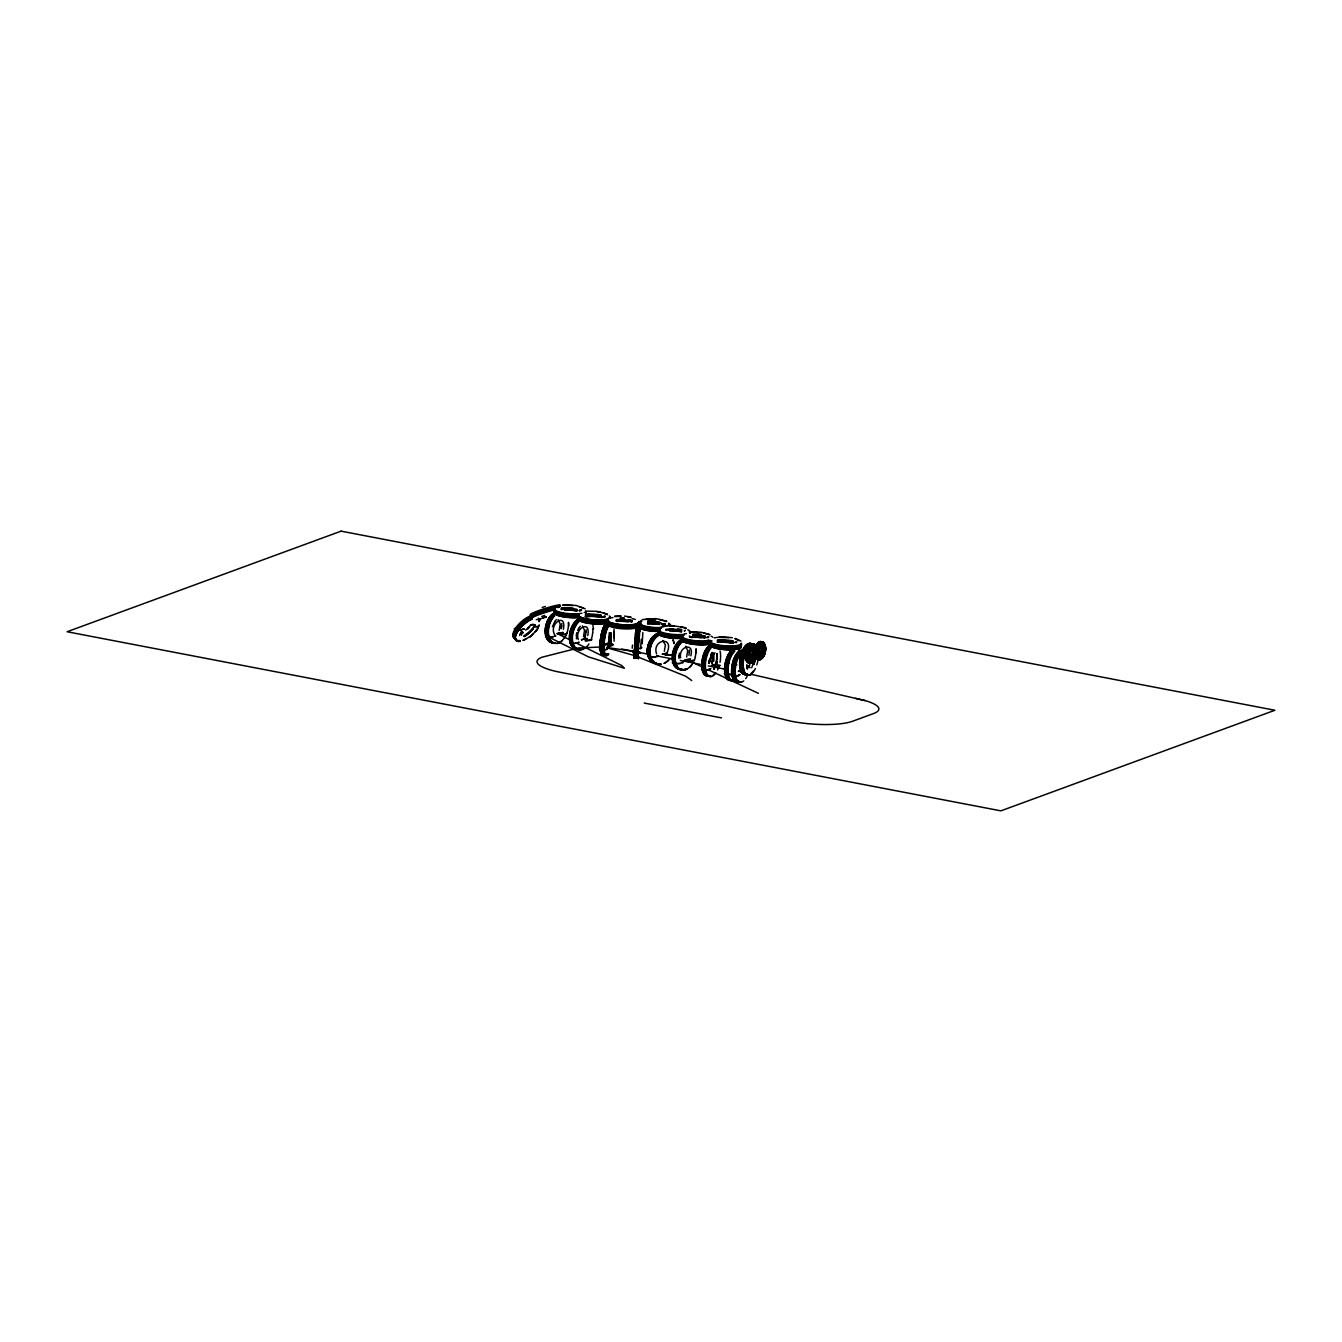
<?xml version="1.0" encoding="UTF-8"?>
<svg xmlns="http://www.w3.org/2000/svg" width="1342" height="1342" viewBox="0 0 1342 1342"><rect width="100%" height="100%" fill="white"/><g stroke="black" fill="none" stroke-linecap="round" stroke-linejoin="round"><path stroke-width="1.5" d="M637.635 624.852L637.182 626.177L637.265 625.171M713.273 655.265L712.166 663.804M736.775 664.726L736.909 664.86M740.13 665.682L740.063 664.793M637.534 625.489L637.651 624.651M633.86 655.886L634.095 649.729M634.095 655.919L635.773 630.925M634.649 655.953L634.732 653.151M634.951 653.168L634.934 657.748M635.622 656.037L635.705 653.235M636.276 656.087L637.4 637.97M637.249 656.171L638.758 634.33M637.869 653.403L638.087 657.999M638.037 656.221L638.104 653.42M642.835 632.518L642.214 643.791M614.032 637.702L613.999 631.545M729.494 662.78L729.478 662.562M634.934 653.302L636.393 634.145M635.689 653.369L635.856 649.88M637.299 653.487L638.004 642.113M637.853 653.537L638.02 650.048M638.087 653.554L638.255 650.065M632.25 648.236L632.434 645.116M635.101 649.914L636.007 637.853M635.84 649.964L636.091 646.039M638.02 650.149L638.272 646.223M638.238 650.165L639.312 634.38M586.018 615.827L585.951 616.683L589.557 616.498L589.591 615.609L586.001 616.699M589.708 614.351L586.102 614.535L586.169 613.68M586.152 614.552L586.219 613.713M605.561 623.493L606.232 623.426M606.047 623.51L605.947 623.376A15.836 3.691 3.9 0 1 587.058 623.091A15.836 3.691 3.9 0 1 578.57 618.494M606.047 621.816L606.03 620.943M608.161 620.289L608.194 621.161A15.836 3.691 3.9 0 0 619.484 626.781A15.836 3.691 3.9 0 0 638.691 624.735M608.412 623.225L608.614 621.43L608.412 623.225L608.647 622.285M608.614 620.222L608.647 621.078M637.299 623.174L637.249 624.03L637.383 623.191M637.836 625.288L637.903 624.433M640.084 624.282L640.151 623.426L641.593 625.255L639.698 623.309L641.644 624.399M640.436 622.436L640.419 621.564M669.306 630.002L669.322 629.13L673.231 629.146L665.8 630.237M684.001 635.018L682.675 635.84L684.135 634.179M682.759 635.84L682.826 634.984M692.824 635.94L692.875 635.085M708.861 643.187L708.861 642.315M740.784 644.244A15.836 3.691 3.9 0 1 726.039 648.052A15.836 3.691 3.9 0 1 710.253 642.466L709.884 642.097M717.718 641.728L717.769 640.872M634.548 645.955L635.605 634.078M636.074 646.089L636.745 637.92M640.771 645.787L641.325 639.245M638.809 642.181L639.547 634.397M667.142 629.364L667.108 629.364M636.762 637.987L637.148 634.196M637.4 638.037L638.842 627.385M638.155 638.087L638.524 634.313M614.099 641.208L614.032 629.23M635.387 634.162L636.007 630.941M636.175 634.229L636.561 630.975M636.393 634.246L636.796 630.992M637.148 634.296L638.205 627.335M638.524 634.414L638.926 631.176M638.758 634.43L639.144 631.193M639.312 634.481L639.933 631.26M708.61 663.233L708.995 660.264M708.895 662.914L712.401 652.766L711.881 653.504M709.062 663.267L711.176 654.913M709.549 662.596L711.126 656.355L715.034 652.849M713.105 660.985L713.122 653.705M713.323 661.036L713.357 652.749M713.759 661.12L713.793 653.638M556.41 607.221L557.115 607.255M635.773 631.059L636.125 628.576M635.991 631.076L636.36 628.593M636.561 631.126L637.148 628.66M638.909 631.31L639.597 627.452M639.144 631.327L639.513 628.844M639.698 631.377L640.067 628.895M639.933 631.394L640.302 628.912M561.744 625.724L561.241 628.66L561.812 623.476M563.422 629.297C566.777 611.6 548.274 623.845 554.682 634.783M568.354 626.781L567.767 630.337A15.651 9.612 -75.3 0 1 551.411 641.342A15.651 9.612 -75.3 0 1 554.565 615.894M576.288 635.672L576.741 633.005M576.875 633.072L576.406 638.876M584.827 637.551L586.051 631.981M587.746 635.554C591.05 619.299 574.342 628.157 578.285 639.497M592.678 633.038L592.09 636.594A15.836 9.729 -75.3 0 1 590.799 640.47M678.968 656.221L679.471 653.269M688.916 655.299L689.318 652.296M690.828 655.869C694.602 641.661 678.196 646.458 680.579 657.865M695.257 656.959L695.861 653.403M519.572 635.471L521.149 631.965M636.913 628.811L637.232 627.268M637.148 628.828L637.467 627.284M637.886 628.895L638.188 627.536M639.278 629.012L639.58 627.637M634.296 658.083L634.615 656.523M634.85 656.54L634.061 658.402L633.927 657.479M635.085 658.15L635.403 656.59M638.238 658.402L638.557 656.842M638.473 658.419L638.792 656.859M686.416 660.23L690.375 659.358M711.965 663.015L712.518 654.795M521.887 632.77L521.518 635.185M640.084 648.924L641.308 648.069M552.418 626.748L554.883 621.43M559.161 630.455L560.218 624.097L558.171 619.652M583.485 636.712L584.542 630.354L582.445 625.892M584.609 637.769L585.565 634.934M686.634 657.01L687.725 650.652L685.577 646.207M720 665.498L714.649 666.89M521.753 631.512L520.411 634.313L521.535 632.216M664.324 651.239L665.397 644.948L662.763 640.436M667.293 652.279C674.12 635.437 651.692 639.597 656.573 653.906M732.078 665.8L731.96 666.488M577.614 630.455L578.838 628.157M738.905 674.875L738.788 675.613M710.757 654.728L712.015 652.548M748.115 667.36L749.373 665.162M749.977 664.709L747.578 668.148M579.207 627.687L580.348 626.295M635.336 657.966L634.716 657.546M635.32 658.167L634.951 657.563M636.058 658.217L635.689 657.614M636.712 658.268L636.293 655.919M637.467 658.15L637.081 657.731M637.702 658.167L637.316 657.748M537.236 628.878L535.273 631.562M538.192 628.408L530.14 637.115M537.387 629.415L535.844 631.579M640.503 621.581L639.748 622.453A15.651 3.657 3.9 0 1 641.593 621.631M606.802 649.26L606.014 649.511M554.749 621.648L556.343 619.668M641.241 647.834L640.922 646.827L641.862 647.7L640.922 647.985M558.708 633.273L562.986 632.334M640.268 652.648L639.513 651.709M528.832 627.066L525.678 630.136M527.641 628.71L529.738 626.446M527.775 629.029L529.52 627.15M514.439 628.593L516.083 628.09M662.378 624.147L660.952 622.923M530.241 636.494L532.841 634.212M665.078 653.621L662.126 654.242L667.477 653.319M580.398 610.778L581.556 609.872L579.358 610.811M664.206 624.835L665.313 623.963L662.277 624.751M709.18 668.987L710.857 668.668L707.284 670.111M522.675 629.113L524.403 628.979L520.646 629.868M605.192 616.582L604.722 616.8M708.475 637.5L707.905 637.718M736.54 642.482L735.97 642.701M605.796 645.485L605.863 644.596M606.014 643.908L609.285 643.657M607.574 647.968L634.28 655.517L685.846 676.301L691.734 680.545M608.312 618.142L609.57 617.337M602.961 649.662L605.427 649.578M577.58 642.868L574.997 643.254M545.406 636.007L553.021 637.081M569.696 642.164C570.132 645.519 582.831 641.828 578.318 642.181M584.139 638.926L581.522 639.882M591.939 639.664L587.293 640.402M548.844 637.131L588.484 656.875L624.416 668.282L621.816 665.582L576.59 643.187M639.513 648.337L640.436 648.085M684.269 630.958L685.46 630.287L684.42 630.857M579.325 610.677L581.052 609.855L579.325 610.342M707.62 637.4L708.828 636.729L706.529 637.567M735.684 642.365L736.875 641.694L734.594 642.55M693.898 660.65L692.606 661.019M520.847 633.458L523.095 632.3M521.032 633.86L523.33 632.686M558.591 633.34L557.064 633.676L562.835 632.619M560.587 634.632L565.552 634.363M581.472 639.815L584.575 638.809M639.044 653.185L640.251 652.665M632.652 651.44L633.088 652.715L639.01 653.185M648.505 655.651L647.632 655.986M716.477 664.776L717.131 664.894M738.335 671.436L739.425 671.05M741.673 671.822L740.415 671.906L741.438 670.983M739.392 674.472C742.797 674.657 733.923 677.307 732.346 675.009M753.298 644.68A15.651 7.046 -79.1 0 0 741.757 657.915A15.651 7.046 -79.1 0 0 747.645 674.372L746.102 674.321M666.857 626.009L668.836 625.322M541.749 616.448L544.735 615.408M531.801 624.684L530.073 625.523L532.288 624.617M662.612 624.718L665.162 623.56L662.243 624.282M542.202 607.456L545.355 606.433M642.147 619.618L655.768 618.595L666.706 621.111M520.746 632.686L522.256 632.199M708.794 643.17L711.008 642.516M543.04 617.622L546.144 616.716M546.278 617.152L540.356 618.83M601.853 617.471L605.192 616.179L601.099 617.001M605.259 616.632L601.132 617.454M684.068 634.162L686.383 633.558M687.658 659.408L684.235 660.499L686.467 659.627L701.312 666.521M662.68 626.412L667.41 625.54M661.086 626.932L663.384 626.328M662.747 626.865L664.76 626.328M712.887 664.844C709.566 668.316 711.814 663.233 716.209 664.944M702.537 668.417L701.48 669.406L708.844 670.111M718.524 666.337L719.346 665.884L718.423 665.397M725.418 672.812L724.277 673.751L731.155 674.573M732.246 674.355L728.74 674.389M714.162 637.802L722.113 636.796L732.296 637.718M600.159 647.951C595.965 651.088 610.056 649.545 606.869 648.924M600.461 648.052L599.622 648.639L603.296 649.494M533.898 626.597L538.444 626.613L538.847 625.64M607.003 643.523L606.014 643.724M674.254 663.233L672.292 662.763M674.741 663.367L680.008 663.686M681.568 662.562L683.162 662.512L677.693 663.686M665.062 653.386L667.259 653.202M654.577 657.127L658.419 656.339L656.993 656.255M671.621 655.013L667.611 654.997M555.001 635.806L555.84 635.94L550.723 637.098M536.23 619.702L537.437 619.484M738.704 670.933L741.505 670.849M587.326 640.587L585.045 640.721L589.943 640.486M565.301 634.246L566.978 633.34M584.223 638.708L585.146 638.708M706.11 640.637L709.062 640.184M537.605 626.546L538.578 626.043M713.223 664.659L714.229 664.542M738.117 675.898L731.273 675.127M750.195 667.729L748.131 666.571M667.511 655.181L665.095 655.265L671.017 655.131M653.923 657.177L654.862 657.228M614.653 616.163L620.943 615.877M614.686 616.615L620.927 616.347M646.022 619.132L655.718 619.048M562.818 633.172L557.282 633.625L569.595 639.731M718.188 666.521L714.699 666.974M665.85 629.381L669.356 629.146M587.343 638.473L585.431 638.574M584.877 638.607L587.192 638.742M687.993 659.224L690.56 659.09M692.036 661.17L687.691 661.438L694.451 660.113M562.919 604.823L576.272 605.494L585.179 608.782M562.935 605.292L572.917 605.477M587.041 611.147L597.089 611.331L607.44 614.066M740.818 670.799L739.224 670.866M690.862 631.948L700.977 632.233L709.817 634.447M690.895 632.418L697.488 632.384M718.943 637.383L728.991 637.668M532.673 624.483L533.848 624.449M521.635 630.019L514.389 628.794M531.935 624.5L535.106 624.852M564.764 634.414L560.637 634.682M638.423 652.883L637.014 652.849M654.108 657.295L649.092 656.204M598.951 647.079L578.268 647.985L542.017 657.228A44.085 10.3 3.9 0 0 560.62 672.342L695.726 698.846L783.627 719.379A44.085 10.3 3.9 0 0 852.573 721.258L873.575 713.541A44.085 10.3 3.9 0 0 865.204 700.608L855.642 698.377M653.403 657.312L647.666 656.053M670.597 625.406L685.846 627.721M670.597 625.858L674.019 625.942M537.169 626.697L533.931 626.68M606.769 647.515L632.602 651.172L621.631 649.025M624.433 616.079L630.925 617.052M607.641 643.422L611.331 643.925M612.304 644.059C616.666 645.401 603.732 647.683 612.623 644.495M609.167 643.841L611.617 644.194M597.039 611.784L600.327 612.271M519.857 629.801L515.932 628.945M573.705 643.12L570.568 642.097M638.826 623.225A15.651 3.657 3.9 0 0 660.935 628.308L660.969 628.341M634.129 652.581L633.239 652.363M659.107 619.45L666.588 621.547M627.771 616.934L630.841 617.505M718.557 665.179L719.966 665.447M747.846 674.439L746.789 674.456A15.836 7.129 -79.1 0 1 740.818 657.731A15.836 7.129 -79.1 0 1 752.51 644.328M703.56 669.591L705.204 669.893M726.441 673.969L728.069 674.288M644.227 703.057L721.543 717.886M639.849 652.581L647.901 654.158M656.49 655.819L672.376 658.922M680.31 660.465L700.256 664.357M708.308 665.917L724.428 669.054M750.614 674.17L865.204 700.608M680.713 626.748L686.198 628.408M704.164 633.189L709.616 634.85M689.62 636.578L692.153 637.182M689.52 637.031L692.069 637.635M675.663 663.401L673.499 662.68M603.212 612.908L607.54 614.753M579.073 606.584L581.354 607.339M735.131 638.373L740.901 641.04M735.03 638.826L739.14 640.704M708.66 669.96L758.398 693.344M690.526 636.913L689.352 635.907M581.807 607.574L583.401 608.429M641.493 626.529L639.614 624.584A15.651 3.657 3.9 0 0 656.892 630.639M746.991 668.064L747.494 669.138L746.773 667.142M639.698 624.6L640.084 625.557M747.008 666.202L747.209 667.091L746.857 664.642M592.879 625.305L593.583 628.828M638.255 658.553L638.054 656.07M637.869 657.798L638.238 658.737M634.296 658.436L633.894 655.735M586.135 629.733L586.135 632.317M689.352 650.065L689.369 652.631M678.951 658.469L678.935 655.886M637.265 656.003L637.299 657.932M637.031 655.986L637.064 657.915M635.655 655.869L635.672 657.798M634.682 655.785L634.699 657.731M747.427 675.63A15.836 7.129 -79.1 0 1 745.699 678.649M743.77 680.847A15.836 7.129 -79.1 0 1 735.282 673.382A15.836 7.129 -79.1 0 1 741.891 652.598M740.23 681.803A15.836 7.129 -79.1 0 1 733.738 669.205A15.836 7.129 -79.1 0 1 742.327 651.055M740.885 681.921A15.836 7.129 -79.1 0 1 734.326 671.302A15.836 7.129 -79.1 0 1 741.002 652.43M741.086 681.954A15.836 7.129 -79.1 0 1 734.527 671.352A15.836 7.129 -79.1 0 1 741.203 652.464M739.006 681.568A15.836 7.129 -79.1 0 1 732.715 666.94A15.836 7.129 -79.1 0 1 743.032 650.635A15.836 7.129 -79.1 0 0 732.514 666.89A15.836 7.129 -79.1 0 0 738.805 681.518M739.677 681.501A15.651 7.046 -79.1 0 1 733.453 667.058A15.651 7.046 -79.1 0 1 743.636 650.954M738.318 681.434A15.836 7.129 -79.1 0 1 732.027 666.806A15.836 7.129 -79.1 0 1 742.327 650.501M738.117 681.384A15.836 7.129 -79.1 0 1 731.826 666.756A15.836 7.129 -79.1 0 1 742.126 650.451M752.795 648.74A7.817 3.523 -79.1 0 1 750.732 659.61M747.846 661.405A7.817 3.523 -79.1 0 1 745.833 658.687M745.598 655.081A7.817 3.523 -79.1 0 1 750.782 646.039M752.61 648.941A7.482 3.372 -79.1 0 1 750.614 659.341M748.769 660.969A7.482 3.372 -79.1 0 1 747.863 661.069M747.058 660.65A7.482 3.372 -79.1 0 1 745.934 658.469M745.699 656.859A7.482 3.372 -79.1 0 1 749.759 646.441M752.51 649.159A7.163 3.221 -79.1 0 1 750.614 659.107M747.192 660.365A7.163 3.221 -79.1 0 1 746.118 658.268M745.9 654.963A7.163 3.221 -79.1 0 1 748.014 648.337M748.886 647.33A7.163 3.221 -79.1 0 1 749.792 646.777M752.61 648.672A7.867 3.54 -79.1 0 1 750.53 659.61M748.584 661.321A7.867 3.54 -79.1 0 1 745.615 653.034A7.867 3.54 -79.1 0 1 751.419 646.374M750.581 662.042A9.176 4.143 -79.1 0 1 745.967 653.101A9.176 4.143 -79.1 0 1 753.55 646.425M754.12 648.018A9.176 4.143 -79.1 0 1 752.694 659.023M750.95 662.126A9.176 4.143 -79.1 0 1 746.337 653.168A9.176 4.143 -79.1 0 1 753.936 646.492M754.489 648.085A9.176 4.143 -79.1 0 1 753.063 659.09M751.403 662.21A9.176 4.143 -79.1 0 1 746.789 653.269A9.176 4.143 -79.1 0 1 754.389 646.576M754.925 654.779A9.176 4.143 -79.1 0 1 754.355 657.077M752.828 660.985A9.176 4.143 -79.1 0 1 747.075 659.928A9.176 4.143 -79.1 0 1 749.507 647.163A9.176 4.143 -79.1 0 1 755.261 648.236M754.187 659.308A9.176 4.143 -79.1 0 1 747.779 661.103A9.176 4.143 -79.1 0 1 749.507 647.767A9.176 4.143 -79.1 0 1 755.613 648.303M754.556 659.375A9.176 4.143 -79.1 0 1 747.796 660.063A9.176 4.143 -79.1 0 1 751.352 646.022A9.176 4.143 -79.1 0 1 756.267 652.615M755.965 654.963A9.176 4.143 -79.1 0 1 755.378 657.278M749.49 655.349A6.005 2.701 -79.1 0 1 753.919 648.572A6.005 2.701 -79.1 0 1 753.885 658.083A6.005 2.701 -79.1 0 1 749.473 656.825M753.567 648.941A5.687 2.567 -79.1 0 1 753.55 657.412A5.687 2.567 -79.1 0 1 749.356 657.832M752.963 648.622A5.687 2.567 -79.1 0 0 749.373 653.755A6.257 2.818 -79.1 0 1 750.279 650.736A7.482 3.372 -79.1 0 1 756.2 650.132A9.176 4.143 -79.1 0 1 763.699 643.338M751.369 661.74A7.482 3.372 -79.1 0 1 750.363 650.719M756.2 650.132A7.482 3.372 -79.1 0 1 752.275 661.64M750.966 649.545A6.257 2.818 -79.1 0 1 755.009 650.92A6.257 2.818 -79.1 0 1 752.476 659.828M751.688 660.314A6.257 2.818 -79.1 0 1 749.708 659.308M751.822 648.605A5.687 2.567 -79.1 0 1 752.661 654.342A5.687 2.567 -79.1 0 1 749.759 659.392M751.386 648.538A5.653 2.55 -79.1 0 1 752.225 654.259A5.653 2.55 -79.1 0 1 749.339 659.291M747.561 651.91A5.653 2.55 -79.1 0 1 748.064 650.618M751.99 648.924A6.005 2.701 -79.1 0 1 752.174 655.047A6.005 2.701 -79.1 0 1 749.289 659.627M752.342 648.773A6.257 2.818 -79.1 0 1 751.067 658.536M747.561 651.759A6.257 2.818 -79.1 0 1 748.131 650.333M764.269 644.915A9.176 4.143 -79.1 0 1 764.554 646.911M764.252 651.524A9.176 4.143 -79.1 0 1 762.843 655.936M761.837 657.681A9.176 4.143 -79.1 0 1 760.729 658.956M759.572 659.677A9.176 4.143 -79.1 0 1 755.798 654.628M762.189 657.748A9.176 4.143 -79.1 0 1 756.318 656.053A9.176 4.143 -79.1 0 1 759.606 643.019A9.176 4.143 -79.1 0 1 764.906 646.978M764.605 651.591A9.176 4.143 -79.1 0 1 763.195 656.003M764.974 651.658A9.176 4.143 -79.1 0 1 757.894 659.123A9.176 4.143 -79.1 0 1 758.884 644.529A9.176 4.143 -79.1 0 1 765.292 647.045M763.128 644.697A9.176 4.143 -79.1 0 1 760.713 657.463M757.324 659.576A9.176 4.143 -79.1 0 1 754.959 656.389M755.563 647.481A9.176 4.143 -79.1 0 1 761.753 642.03A9.176 4.143 -79.1 0 0 755.663 647.515M763.246 644.73A9.176 4.143 -79.1 0 1 760.813 657.479M757.442 659.593A9.176 4.143 -79.1 0 1 755.06 656.423M763.615 644.797A9.176 4.143 -79.1 0 1 761.182 657.546M758.918 659.543A9.176 4.143 -79.1 0 1 755.429 656.49M756.032 647.582A9.176 4.143 -79.1 0 1 762.239 642.13M756.385 647.649A9.176 4.143 -79.1 0 1 763.397 643.271M763.967 644.865A9.176 4.143 -79.1 0 1 762.541 655.869M761.535 657.614A9.176 4.143 -79.1 0 1 760.428 658.905M759.27 659.61A9.176 4.143 -79.1 0 1 755.781 656.557M760.797 644.73A6.257 2.818 -79.1 0 1 761.719 651.038A6.257 2.818 -79.1 0 1 758.532 656.59M760.209 644.982A5.687 2.567 -79.1 0 1 761.786 650.3A5.687 2.567 -79.1 0 1 758.784 656.087M761.803 645.435A7.817 3.523 -79.1 0 1 758.784 657.379M756.049 646.022A7.817 3.523 -79.1 0 1 758.834 642.835M761.149 644.345A7.482 3.372 -79.1 0 1 758.716 657.077M756.1 646.19A7.482 3.372 -79.1 0 1 758.767 643.137M761.065 644.613A7.163 3.221 -79.1 0 1 758.75 656.792M756.251 646.391A7.163 3.221 -79.1 0 1 757.894 644.026M760.394 645.234A5.653 2.55 -79.1 0 1 761.35 650.216A5.653 2.55 -79.1 0 1 759.052 655.533M760.478 644.915A6.005 2.701 -79.1 0 1 761.484 650.199A6.005 2.701 -79.1 0 1 759.052 655.835M761.4 645.603A7.482 3.372 -79.1 0 1 758.498 657.043M758.549 643.103A7.482 3.372 -79.1 0 0 755.882 646.156A7.867 3.54 -79.1 0 1 758.633 642.734M761.619 645.368A7.867 3.54 -79.1 0 1 758.582 657.395M757.576 649.595A15.651 7.046 -79.1 0 1 758.062 652.984M753.432 671.336A15.651 7.046 -79.1 0 1 743.149 662.294A15.651 7.046 -79.1 0 1 755.227 645.049M757.861 649.511A15.836 7.129 -79.1 0 1 758.364 652.95M757.827 660.901A15.836 7.129 -79.1 0 1 756.821 664.894M755.395 668.517A15.836 7.129 -79.1 0 1 745.145 673.147A15.836 7.129 -79.1 0 1 745.229 653.051A15.836 7.129 -79.1 0 1 755.479 644.898M748.215 674.674A15.836 7.129 -79.1 0 1 742.243 657.999A15.836 7.129 -79.1 0 1 753.936 644.613M748.853 674.791A15.836 7.129 -79.1 0 1 743.334 656.104A15.836 7.129 -79.1 0 1 755.982 646.609M752.979 671.386A15.836 7.129 -79.1 0 1 751.05 673.6M749.071 674.841A15.836 7.129 -79.1 0 1 743.099 658.167A15.836 7.129 -79.1 0 1 754.791 644.781M755.043 660.365A15.836 7.129 -79.1 0 1 754.036 664.357M746.991 674.439A15.836 7.129 -79.1 0 1 741.019 657.765A15.836 7.129 -79.1 0 1 752.711 644.378M754.841 660.331A15.836 7.129 -79.1 0 1 753.835 664.307M754.271 660.214A15.651 7.046 -79.1 0 1 753.281 664.156M746.303 674.12A15.651 7.046 -79.1 0 1 740.415 657.647A15.651 7.046 -79.1 0 1 751.956 644.428M754.07 660.18A15.651 7.046 -79.1 0 1 751.671 667.695M746.102 674.07A15.651 7.046 -79.1 0 1 740.197 657.614A15.651 7.046 -79.1 0 1 751.755 644.378M682.441 638.104A15.836 3.691 3.9 0 1 663.284 636.427A15.836 3.691 3.9 0 1 660.147 631.763M669.507 630.572A15.836 3.691 3.9 0 1 681.535 631.629M682.424 638.322A15.836 3.691 3.9 0 1 663.267 636.645A15.836 3.691 3.9 0 1 660.13 631.998M669.49 630.79A15.836 3.691 3.9 0 1 681.535 631.847M682.541 636.611A15.836 3.691 3.9 0 1 663.384 634.934A15.836 3.691 3.9 0 1 660.247 630.287M669.608 629.079A15.836 3.691 3.9 0 1 681.635 630.136M682.474 637.551A15.836 3.691 3.9 0 1 663.317 635.873A15.836 3.691 3.9 0 1 660.18 631.226M669.541 630.035A15.836 3.691 3.9 0 1 681.585 631.076M682.625 635.252A15.836 3.691 3.9 0 1 665.078 633.994A15.836 3.691 3.9 0 1 658.888 629.733M689.419 631.461A15.836 3.691 3.9 0 1 689.687 633.407M682.592 635.974A15.836 3.691 3.9 0 1 663.434 634.296A15.836 3.691 3.9 0 1 660.298 629.65M677.827 628.912A15.836 3.691 3.9 0 1 681.686 629.499M689.369 632.183A15.836 3.691 3.9 0 1 690.04 633.189M682.692 634.481A15.836 3.691 3.9 0 1 663.535 632.803A15.836 3.691 3.9 0 1 660.398 628.157M687.758 629.717A15.836 3.691 3.9 0 1 689.738 632.636M711.176 643.69A15.651 3.657 3.9 0 1 691.851 644.126A15.651 3.657 3.9 0 1 682.273 639.228M693.026 637.265A15.651 3.657 3.9 0 1 701.094 637.735M709.029 642.633A15.836 3.691 3.9 0 1 690.023 642.113A15.836 3.691 3.9 0 1 682.189 637.5M693.076 635.504A15.836 3.691 3.9 0 1 705.12 636.578M708.828 643.556A15.651 3.657 3.9 0 1 690.056 643.036A15.651 3.657 3.9 0 1 682.323 638.457M693.076 636.511A15.651 3.657 3.9 0 1 704.953 637.567M711.176 643.472A15.651 3.657 3.9 0 1 691.868 643.892A15.651 3.657 3.9 0 1 682.29 639.01M693.042 637.047A15.651 3.657 3.9 0 1 704.919 638.104M709.13 641.291A15.836 3.691 3.9 0 1 690.107 640.771A15.836 3.691 3.9 0 1 682.29 636.142M693.177 634.145A15.836 3.691 3.9 0 1 701.346 634.632M709.079 642.013A15.836 3.691 3.9 0 1 690.056 641.493A15.836 3.691 3.9 0 1 682.239 636.863M693.126 634.867A15.836 3.691 3.9 0 1 705.154 635.94M709.146 641.057A15.836 3.691 3.9 0 1 690.123 640.537A15.836 3.691 3.9 0 1 682.306 635.907M697.27 634.045A15.836 3.691 3.9 0 1 701.363 634.397M709.029 640.47A15.651 3.657 3.9 0 1 688.53 639.597A15.651 3.657 3.9 0 1 684.001 634.598M711.025 636.175A15.651 3.657 3.9 0 1 712.686 637.148M681.501 669.289A15.836 10.099 -74.6 0 1 672.157 657.63A15.836 10.099 -74.6 0 1 681.266 639.446M682.659 669.406A15.651 9.981 -74.6 0 1 673.432 657.899A15.651 9.981 -74.6 0 1 682.424 639.949M682.105 669.255A15.651 9.981 -74.6 0 1 672.879 657.748A15.651 9.981 -74.6 0 1 681.87 639.782M681.904 669.406A15.836 10.099 -74.6 0 1 672.577 657.748A15.836 10.099 -74.6 0 1 681.686 639.564M686.45 668.903A15.836 10.099 -74.6 0 1 674.724 661.992A15.836 10.099 -74.6 0 1 680.78 642.013M685.896 668.752A15.836 10.099 -74.6 0 1 673.885 660.012A15.836 10.099 -74.6 0 1 682.893 639.899M696.028 648.958A15.836 10.099 -74.6 0 1 696.062 652.883A15.651 9.981 -74.6 0 0 696.079 649.075M689.704 667.108A15.836 10.099 -74.6 0 0 692.086 664.29A15.651 9.981 -74.6 0 1 676.066 663.787A15.651 9.981 -74.6 0 1 684.219 640.436M687.037 669.071A15.836 10.099 -74.6 0 1 675.026 660.314A15.836 10.099 -74.6 0 1 684.034 640.201M695.424 656.959A15.651 9.981 -74.6 0 1 694.082 660.801M656.875 631.461A15.836 3.691 3.9 0 1 638.423 626.278M647.515 623.845A15.836 3.691 3.9 0 1 659.593 624.5M656.993 629.733A15.836 3.691 3.9 0 1 638.54 624.567M647.632 622.118A15.836 3.691 3.9 0 1 659.71 622.789M668.618 625.271A15.836 3.691 3.9 0 1 669.843 626.278M647.649 623.124A15.651 3.657 3.9 0 1 659.576 623.762M656.892 631.226A15.836 3.691 3.9 0 1 638.423 626.06M647.532 623.611A15.836 3.691 3.9 0 1 659.61 624.265M647.8 620.809A15.651 3.657 3.9 0 1 655.768 621.01M668.534 623.929A15.651 3.657 3.9 0 1 669.926 625.892M661.036 628.123A15.836 3.691 3.9 0 1 638.641 622.99M639.547 622.101A15.836 3.691 3.9 0 1 641.459 621.363M668.719 623.695A15.836 3.691 3.9 0 1 670.128 625.674M668.584 623.158A15.651 3.657 3.9 0 1 669.088 625.993M660.985 627.536A15.651 3.657 3.9 0 1 642.449 625.372A15.651 3.657 3.9 0 1 641.661 620.86M657.026 629.113A15.836 3.691 3.9 0 1 638.574 623.929M647.666 621.497A15.836 3.691 3.9 0 1 659.761 622.151M668.668 624.651A15.836 3.691 3.9 0 1 669.893 625.64M605.947 623.208A15.836 3.691 3.9 0 1 587.075 622.873A15.836 3.691 3.9 0 1 578.57 618.276M585.313 616.347A15.836 3.691 3.9 0 1 601.082 617.135M585.297 616.582A15.836 3.691 3.9 0 1 601.065 617.354M608.345 621.061A15.836 3.691 3.9 0 1 589.071 621.698A15.836 3.691 3.9 0 1 578.67 616.783A15.651 3.657 3.9 0 1 561.292 615.626A15.651 3.657 3.9 0 1 554.665 611.432M585.414 614.871A15.836 3.691 3.9 0 1 601.182 615.643M608.127 621.765A15.651 3.657 3.9 0 1 589.088 622.369A15.651 3.657 3.9 0 1 578.821 617.521A15.836 3.691 3.9 0 1 561.124 616.414A15.836 3.691 3.9 0 1 554.431 612.187M585.464 615.626A15.651 3.657 3.9 0 1 601.048 616.397M578.956 615.458A15.651 3.657 3.9 0 0 589.239 620.289A15.651 3.657 3.9 0 0 608.262 619.685A15.836 3.691 3.9 0 0 619.601 625.204A15.836 3.691 3.9 0 0 638.792 623.158M608.211 620.407A15.651 3.657 3.9 0 1 589.188 621.027A15.651 3.657 3.9 0 1 578.922 616.179M585.565 614.284A15.651 3.657 3.9 0 1 601.149 615.039M608.278 619.45A15.651 3.657 3.9 0 1 589.255 620.071A15.651 3.657 3.9 0 1 578.972 615.223A15.836 3.691 3.9 0 1 561.292 614.066A15.836 3.691 3.9 0 1 554.582 609.838A15.651 1.325 -17.7 0 0 538.108 615.022A15.651 1.325 -17.7 0 0 531.751 618.461M608.312 618.914A15.651 3.657 3.9 0 1 589.289 619.534A15.651 3.657 3.9 0 1 579.023 614.686M609.905 617.152A15.651 3.657 3.9 0 1 609.637 618.092M608.513 618.712A15.836 3.691 3.9 0 1 589.239 619.35A15.836 3.691 3.9 0 1 578.838 614.435M609.318 615.944A15.836 3.691 3.9 0 1 609.838 617.89M578.704 617.337A15.836 3.691 3.9 0 1 561.141 616.196A15.836 3.691 3.9 0 1 554.447 611.952M564.881 609.838A15.836 3.691 3.9 0 1 576.959 610.811M564.865 610.073A15.836 3.691 3.9 0 1 576.943 611.029M578.805 615.844A15.836 3.691 3.9 0 1 561.241 614.703A15.836 3.691 3.9 0 1 554.548 610.459M561.275 608.547A15.836 3.691 3.9 0 1 577.06 609.318M578.754 616.565A15.836 3.691 3.9 0 1 561.191 615.424A15.836 3.691 3.9 0 1 554.498 611.18M561.224 609.268A15.836 3.691 3.9 0 1 577.01 610.04M561.325 609.536A15.651 3.657 3.9 0 1 576.909 610.308M578.905 614.485A15.836 3.691 3.9 0 1 561.342 613.344A15.836 3.691 3.9 0 1 554.632 609.1M585.917 611.617A15.836 3.691 3.9 0 1 585.632 612.556M561.325 607.909A15.836 3.691 3.9 0 1 573.185 608.127M578.922 614.25A15.836 3.691 3.9 0 1 561.359 613.126A15.836 3.691 3.9 0 1 554.649 608.882A15.836 1.342 -17.7 0 0 536.196 614.888A15.836 1.342 -17.7 0 0 532.589 617.706M585.934 611.382A15.836 3.691 3.9 0 1 585.649 612.338M585.766 610.845A15.651 3.657 3.9 0 1 584.189 612.589M581.908 613.244A15.651 3.657 3.9 0 1 563.271 612.908A15.651 3.657 3.9 0 1 554.883 608.362M556.192 607.54A15.651 3.657 3.9 0 1 558.457 606.903M638.574 626.446A15.836 3.691 3.9 0 1 621.413 628.71A15.836 3.691 3.9 0 1 607.087 623.762M616.179 621.312A15.836 3.691 3.9 0 1 628.257 621.983M616.297 619.601A15.836 3.691 3.9 0 1 632.032 620.943M638.457 624.483A15.836 3.691 3.9 0 1 623.544 627.855A15.836 3.691 3.9 0 1 607.154 622.772M616.246 620.323A15.836 3.691 3.9 0 1 631.981 621.665M638.255 624.701A15.651 3.657 3.9 0 1 623.527 628.039A15.651 3.657 3.9 0 1 607.322 623.007M616.313 620.591A15.651 3.657 3.9 0 1 631.864 621.916M638.775 623.376A15.836 3.691 3.9 0 1 619.585 625.439A15.836 3.691 3.9 0 1 608.194 619.803M620.323 618.209A15.836 3.691 3.9 0 1 624.449 618.444M638.675 621.413A15.836 3.691 3.9 0 1 621.682 624.651A15.836 3.691 3.9 0 1 608.262 618.813M610.174 618.075A15.836 3.691 3.9 0 1 612.958 617.538M632.199 618.595A15.836 3.691 3.9 0 1 635.236 619.45M638.725 624.097A15.836 3.691 3.9 0 1 619.534 626.16A15.836 3.691 3.9 0 1 608.144 620.524M620.272 618.93A15.836 3.691 3.9 0 1 624.399 619.165M628.425 619.635A15.836 3.691 3.9 0 1 632.082 620.306M620.34 617.991A15.836 3.691 3.9 0 1 624.466 618.209M638.641 622.604A15.651 3.657 3.9 0 1 619.668 624.617A15.651 3.657 3.9 0 1 608.429 619.065M530.56 614.703A15.651 1.325 -17.7 0 1 546.177 608.111A15.651 1.325 -17.7 0 1 559.295 605.796M532.338 616.33A15.651 1.325 -17.7 0 1 539.132 612.321A15.651 1.325 -17.7 0 1 559.094 606.651M559.614 606.769A15.651 1.325 -17.7 0 1 557.886 607.641M532.12 615.626A15.651 1.325 -17.7 0 1 540.709 610.979A15.651 1.325 -17.7 0 1 560.117 605.879M559.715 606.5A15.836 1.342 -17.7 0 1 557.97 607.372M531.868 615.458A15.836 1.342 -17.7 0 1 542.487 610.107A15.836 1.342 -17.7 0 1 560.486 605.896M532.371 617.001A15.836 1.342 -17.7 0 1 535.978 614.183A15.836 1.342 -17.7 0 1 554.313 608.278M578.352 648.991A15.836 9.729 -75.3 0 1 569.377 637.433A15.836 9.729 -75.3 0 1 578.217 619.165M579.727 649.159A15.651 9.612 -75.3 0 1 570.853 637.735A15.651 9.612 -75.3 0 1 579.576 619.702M579.157 649.008A15.651 9.612 -75.3 0 1 570.283 637.584A15.651 9.612 -75.3 0 1 579.006 619.551M578.536 649.042A15.836 9.729 -75.3 0 1 569.562 637.467A15.836 9.729 -75.3 0 1 578.385 619.216M578.956 649.142A15.836 9.729 -75.3 0 1 569.981 637.584A15.836 9.729 -75.3 0 1 578.821 619.333M583.619 648.656A15.836 9.729 -75.3 0 1 572.346 641.862A15.836 9.729 -75.3 0 1 578.234 621.832M580.214 649.276A15.651 9.612 -75.3 0 1 571.457 639.765A15.651 9.612 -75.3 0 1 577.53 621.799M592.778 628.593A15.836 9.729 -75.3 0 1 592.795 632.518M588.937 643.959A15.836 9.729 -75.3 0 1 573.806 645.217A15.836 9.729 -75.3 0 1 578.654 621.95M609.603 632.703A15.651 4.194 -82.3 0 1 607.339 648.186M603.816 654.678A15.651 4.194 -82.3 0 1 600.428 642.332A15.651 4.194 -82.3 0 1 606.081 624.198M609.385 632.686A15.651 4.194 -82.3 0 1 607.121 648.152M603.598 654.661A15.651 4.194 -82.3 0 1 600.21 642.298A15.836 4.244 -82.3 0 1 605.863 623.98M605.846 624.164A15.651 4.194 -82.3 0 0 600.21 642.298A15.836 4.244 -82.3 0 0 603.581 654.846M609.52 636.511A15.836 4.244 -82.3 0 1 608.329 644.63M605.024 653.588A15.836 4.244 -82.3 0 1 600.26 644.361A15.836 4.244 -82.3 0 1 606.081 624.013M609.805 644.831A15.836 4.244 -82.3 0 0 611.13 632.82A15.651 4.194 -82.3 0 1 608.798 648.371M606.483 653.789A15.836 4.244 -82.3 0 1 601.719 644.563A15.836 4.244 -82.3 0 1 607.557 624.215M610.056 636.594A15.836 4.244 -82.3 0 1 608.865 644.697M605.561 653.671A15.836 4.244 -82.3 0 1 600.797 644.428A15.836 4.244 -82.3 0 1 606.618 624.08M610.358 632.803A15.651 4.194 -82.3 0 1 608.094 648.287M604.571 654.795A15.651 4.194 -82.3 0 1 601.182 642.432A15.651 4.194 -82.3 0 1 606.836 624.298M607.825 653.973A15.836 4.244 -82.3 0 1 603.028 646.643A15.836 4.244 -82.3 0 1 607.658 625.674M607.825 653.806A15.651 4.194 -82.3 0 1 603.078 646.559A15.651 4.194 -82.3 0 1 607.658 625.842M606.483 653.621A15.651 4.194 -82.3 0 1 601.786 644.495A15.651 4.194 -82.3 0 1 607.54 624.399M611.096 640.889A15.651 4.194 -82.3 0 1 610.375 644.848M606.953 625.758A15.651 4.194 -82.3 0 0 602.373 646.458A15.651 4.194 -82.3 0 0 607.104 653.705A15.836 4.244 -82.3 0 1 602.323 646.542A15.836 4.244 -82.3 0 1 606.953 625.573M611.147 640.889A15.836 4.244 -82.3 0 1 610.425 644.915M608.043 653.822A15.651 4.194 -82.3 0 1 603.313 646.592A15.836 4.244 -82.3 0 1 607.892 625.707M607.892 625.875A15.651 4.194 -82.3 0 0 603.313 646.592A15.836 4.244 -82.3 0 0 608.043 654.007M608.58 654.074A15.836 4.244 -82.3 0 1 603.783 646.743A15.836 4.244 -82.3 0 1 608.412 625.775M608.798 653.923A15.651 4.194 -82.3 0 1 604.068 646.693A15.651 4.194 -82.3 0 1 608.647 625.976M554.061 642.533A15.651 9.612 -75.3 0 1 545.204 631.126A15.651 9.612 -75.3 0 1 553.91 613.093M555.403 642.885A15.651 9.612 -75.3 0 1 546.546 631.478A15.651 9.612 -75.3 0 1 555.269 613.445M554.85 642.734A15.651 9.612 -75.3 0 1 545.976 631.327A15.651 9.612 -75.3 0 1 554.699 613.294M554.229 642.768A15.836 9.729 -75.3 0 1 545.255 631.21A15.836 9.729 -75.3 0 1 554.078 612.958M553.877 643.321A15.836 9.729 -75.3 0 1 547.486 631.797A15.836 9.729 -75.3 0 1 553.743 615.525M553.357 642.969A15.651 9.612 -75.3 0 1 547.05 631.596A15.651 9.612 -75.3 0 1 553.223 615.542M554.095 643.17A15.651 9.612 -75.3 0 1 547.788 631.797A15.651 9.612 -75.3 0 1 553.961 615.726M566.492 634.212A15.836 9.729 -75.3 0 1 564.613 637.702M562.315 640.537A15.836 9.729 -75.3 0 1 557.064 643.523M554.481 643.472A15.836 9.729 -75.3 0 1 548.09 631.965A15.836 9.729 -75.3 0 1 554.347 615.693M740.683 645.737A15.836 3.691 3.9 0 1 725.938 649.545A15.836 3.691 3.9 0 1 710.153 643.959M717.265 642.13A15.836 3.691 3.9 0 1 733.067 643.053M740.482 645.972A15.651 3.657 3.9 0 1 725.921 649.729A15.651 3.657 3.9 0 1 710.337 644.21M721.073 642.248A15.651 3.657 3.9 0 1 732.967 643.304M717.366 640.637A15.836 3.691 3.9 0 1 733.168 641.56M740.532 645.2A15.651 3.657 3.9 0 1 725.972 648.958A15.651 3.657 3.9 0 1 710.388 643.439M717.4 641.627A15.651 3.657 3.9 0 1 733.017 642.533M741.539 643.674A15.836 3.691 3.9 0 1 724.076 646.324A15.836 3.691 3.9 0 1 710.371 640.889M740.818 643.623A15.836 3.691 3.9 0 1 726.072 647.431A15.836 3.691 3.9 0 1 710.304 641.845M717.416 640A15.836 3.691 3.9 0 1 733.218 640.922M741.371 643.12A15.651 3.657 3.9 0 1 724.143 645.737A15.651 3.657 3.9 0 1 710.589 640.369M734.628 680.713A15.836 7.129 -79.1 0 1 728.052 670.111A15.836 7.129 -79.1 0 1 734.728 651.222M738.637 649.796A15.836 7.129 -79.1 0 1 740.348 650.652M733.269 680.461A15.836 7.129 -79.1 0 1 726.71 669.843A15.836 7.129 -79.1 0 1 733.386 650.971M734.124 680.629A15.836 7.129 -79.1 0 1 727.565 670.01A15.836 7.129 -79.1 0 1 734.242 651.122M738.15 649.696A15.836 7.129 -79.1 0 1 739.861 650.568M732.044 680.226A15.836 7.129 -79.1 0 1 725.485 669.608A15.836 7.129 -79.1 0 1 732.162 650.736M732.715 680.159A15.651 7.046 -79.1 0 1 726.223 669.675A15.651 7.046 -79.1 0 1 732.816 651.038M731.843 680.193A15.836 7.129 -79.1 0 1 725.267 669.574A15.836 7.129 -79.1 0 1 731.96 650.685M731.356 680.092A15.836 7.129 -79.1 0 1 724.781 669.473A15.836 7.129 -79.1 0 1 731.457 650.602M731.155 680.058A15.836 7.129 -79.1 0 1 724.579 669.44A15.836 7.129 -79.1 0 1 731.256 650.551M720.067 650.92A15.836 7.129 -79.1 0 1 720.017 662.311M719.01 666.286A15.836 7.129 -79.1 0 1 717.601 669.91M715.873 672.929A15.836 7.129 -79.1 0 1 705.624 669.44A15.836 7.129 -79.1 0 1 712.065 646.878M710.404 676.066A15.836 7.129 -79.1 0 1 703.829 665.464A15.836 7.129 -79.1 0 1 710.505 646.576M715.169 672.795A15.836 7.129 -79.1 0 1 713.239 674.992M711.26 676.234A15.836 7.129 -79.1 0 1 704.684 665.615A15.836 7.129 -79.1 0 1 711.361 646.743M717.148 661.757A15.651 7.046 -79.1 0 1 716.158 665.682M709.197 675.647A15.651 7.046 -79.1 0 1 702.705 665.162A15.651 7.046 -79.1 0 1 709.297 646.525M709.851 675.781A15.651 7.046 -79.1 0 1 703.359 665.297A15.651 7.046 -79.1 0 1 709.952 646.643M716.947 661.723A15.651 7.046 -79.1 0 1 715.957 665.649M708.995 675.613A15.651 7.046 -79.1 0 1 702.571 663.166A15.651 7.046 -79.1 0 1 711.059 645.25M717.098 653.688A15.836 7.129 -79.1 0 1 714.129 669.239M708.492 675.714A15.836 7.129 -79.1 0 1 701.983 663.116A15.836 7.129 -79.1 0 1 710.572 644.965M716.796 653.722A15.651 7.046 -79.1 0 1 713.86 669.104M708.291 675.479A15.651 7.046 -79.1 0 1 701.883 663.032A15.651 7.046 -79.1 0 1 710.371 645.116M672.996 640A15.651 11.558 -70.9 0 1 673.936 643.506M669.826 658.57A15.651 11.558 -70.9 0 1 664.173 663.2M661.036 664.122A15.651 11.558 -70.9 0 1 650.014 652.48A15.651 11.558 -70.9 0 1 659.962 634.682M673.13 639.899A15.836 11.692 -70.9 0 1 674.087 643.439M669.926 658.687A15.836 11.692 -70.9 0 1 664.206 663.384M661.019 664.307A15.836 11.692 -70.9 0 1 649.863 652.514A15.836 11.692 -70.9 0 1 659.928 634.514M659.895 663.921A15.836 11.692 -70.9 0 1 648.74 652.128A15.836 11.692 -70.9 0 1 658.805 634.112M660.365 664.089A15.836 11.692 -70.9 0 1 649.226 652.296A15.836 11.692 -70.9 0 1 659.274 634.28M660.516 664.139A15.836 11.692 -70.9 0 1 649.36 652.346A15.651 11.558 -70.9 0 1 659.308 634.464M659.425 634.33A15.836 11.692 -70.9 0 0 649.36 652.346A15.651 11.558 -70.9 0 0 660.381 663.904M660.532 663.955A15.651 11.558 -70.9 0 1 649.511 652.296A15.651 11.558 -70.9 0 1 659.459 634.514M655.735 663.451A15.836 11.692 -70.9 0 1 647.733 649.78A15.836 11.692 -70.9 0 1 657.765 633.76M655.936 663.317A15.651 11.558 -70.9 0 1 648.035 649.813A15.651 11.558 -70.9 0 1 657.949 633.994M659.912 663.736A15.651 11.558 -70.9 0 1 648.891 652.095A15.651 11.558 -70.9 0 1 658.838 634.296M656.423 663.485A15.651 11.558 -70.9 0 1 648.505 649.981A15.651 11.558 -70.9 0 1 658.419 634.162M659.476 663.787A15.836 11.692 -70.9 0 1 648.32 651.994A15.836 11.692 -70.9 0 1 658.385 633.978M657.429 633.81A15.651 11.558 -70.9 0 0 647.532 649.629A15.651 11.558 -70.9 0 0 655.433 663.133A15.836 11.692 -70.9 0 1 647.381 649.662A15.836 11.692 -70.9 0 1 657.261 633.592M652.497 661.942A15.651 11.558 -70.9 0 1 647.616 647.582A15.651 11.558 -70.9 0 1 657.295 633.76A15.836 11.692 -70.9 0 0 647.381 649.662A15.836 11.692 -70.9 0 0 655.231 663.267M534.972 625.003A15.651 6.374 -42.8 0 1 523.766 635.89M515.529 638.49A15.651 6.374 -42.8 0 1 516.184 627.318A15.651 6.374 -42.8 0 1 532.304 615.458M516.62 639.664A15.651 6.374 -42.8 0 1 516.267 630.019A15.651 6.374 -42.8 0 1 530.593 617.521M533.411 628.727A15.651 6.374 -42.8 0 1 524.403 636.578M516.15 639.178A15.651 6.374 -42.8 0 1 515.798 629.515A15.651 6.374 -42.8 0 1 530.124 617.035M533.26 628.576A15.651 6.374 -42.8 0 1 524.252 636.427M516.016 639.01A15.651 6.374 -42.8 0 1 516.687 627.855A15.651 6.374 -42.8 0 1 532.791 615.995M538.243 618.159A15.651 6.374 -42.8 0 1 539.232 621.648M519.807 640.503A15.651 6.374 -42.8 0 1 516.267 632.434A15.651 6.374 -42.8 0 1 531.449 618.461M538.847 618.964A15.836 6.458 -42.8 0 1 538.914 621.061M516.905 640.251A15.836 6.458 -42.8 0 1 516.536 630.472A15.836 6.458 -42.8 0 1 531.046 617.84M526.215 638.54A15.651 6.374 -42.8 0 1 523.112 640.151M520.293 641.023A15.651 6.374 -42.8 0 1 516.754 632.954A15.651 6.374 -42.8 0 1 531.952 618.997M538.746 618.696A15.651 6.374 -42.8 0 1 539.652 620.121M539.249 624.852A15.836 6.458 -42.8 0 1 537.706 627.788M529.587 636.561A15.836 6.458 -42.8 0 1 523.195 640.436M520.344 641.325A15.836 6.458 -42.8 0 1 516.771 633.156A15.836 6.458 -42.8 0 1 532.153 619.014M539.031 618.712A15.836 6.458 -42.8 0 1 539.937 620.155M711.579 640.654L711.428 641.593L711.663 640.654M750.597 674.976L748.014 674.69L750.597 674.976M341.103 531.147L67.1 631.747L1000.897 810.853L1274.9 710.253L341.103 531.147M754.355 660.331A7.867 3.54 -79.1 0 0 755.261 647.112A7.867 3.54 -79.1 0 0 749.188 655.785A7.867 3.54 -79.1 0 0 754.355 660.331M754.338 660.063A7.482 3.372 -79.1 0 0 755.194 647.481A7.482 3.372 -79.1 0 0 749.423 655.735A7.482 3.372 -79.1 0 0 754.338 660.063M754.221 659.761A7.096 3.204 -79.1 0 0 755.026 647.834A7.096 3.204 -79.1 0 0 749.557 655.651A7.096 3.204 -79.1 0 0 754.221 659.761M753.348 658.553A5.653 2.55 -79.1 0 0 754.003 649.042A5.653 2.55 -79.1 0 0 749.624 655.282A5.653 2.55 -79.1 0 0 753.348 658.553M754.019 659.761A7.163 3.221 -79.1 0 0 754.841 647.733A7.163 3.221 -79.1 0 0 749.306 655.617A7.163 3.221 -79.1 0 0 754.019 659.761M754.137 660.264A7.817 3.523 -79.1 0 0 755.026 647.129A7.817 3.523 -79.1 0 0 749.004 655.735A7.817 3.523 -79.1 0 0 754.137 660.264M763.363 657.026A7.867 3.54 -79.1 0 0 764.269 643.808A7.867 3.54 -79.1 0 0 758.196 652.48A7.867 3.54 -79.1 0 0 763.363 657.026M763.346 656.758A7.482 3.372 -79.1 0 0 764.202 644.177A7.482 3.372 -79.1 0 0 758.431 652.43A7.482 3.372 -79.1 0 0 763.346 656.758M763.229 656.456A7.096 3.204 -79.1 0 0 764.034 644.512A7.096 3.204 -79.1 0 0 758.565 652.346A7.096 3.204 -79.1 0 0 763.229 656.456M762.441 655.517A6.005 2.701 -79.1 0 0 763.128 645.418A6.005 2.701 -79.1 0 0 758.498 652.044A6.005 2.701 -79.1 0 0 762.441 655.517M762.357 655.248A5.653 2.55 -79.1 0 0 763.011 645.737A5.653 2.55 -79.1 0 0 758.633 651.977A5.653 2.55 -79.1 0 0 762.357 655.248M761.937 655.181A5.687 2.567 -79.1 0 0 762.575 645.636A5.687 2.567 -79.1 0 0 758.196 651.893A5.687 2.567 -79.1 0 0 761.937 655.181M762.239 655.651A6.257 2.818 -79.1 0 0 762.961 645.15A6.257 2.818 -79.1 0 0 758.129 652.044A6.257 2.818 -79.1 0 0 762.239 655.651M763.028 656.456A7.163 3.221 -79.1 0 0 763.85 644.428A7.163 3.221 -79.1 0 0 758.331 652.313A7.163 3.221 -79.1 0 0 763.028 656.456M763.145 656.943A7.817 3.523 -79.1 0 0 764.034 643.808A7.817 3.523 -79.1 0 0 758.012 652.43A7.817 3.523 -79.1 0 0 763.145 656.943M568.488 626.261A15.836 9.729 -75.3 0 0 568.471 622.336A15.651 9.612 -75.3 0 1 568.538 626.328"/></g></svg>
